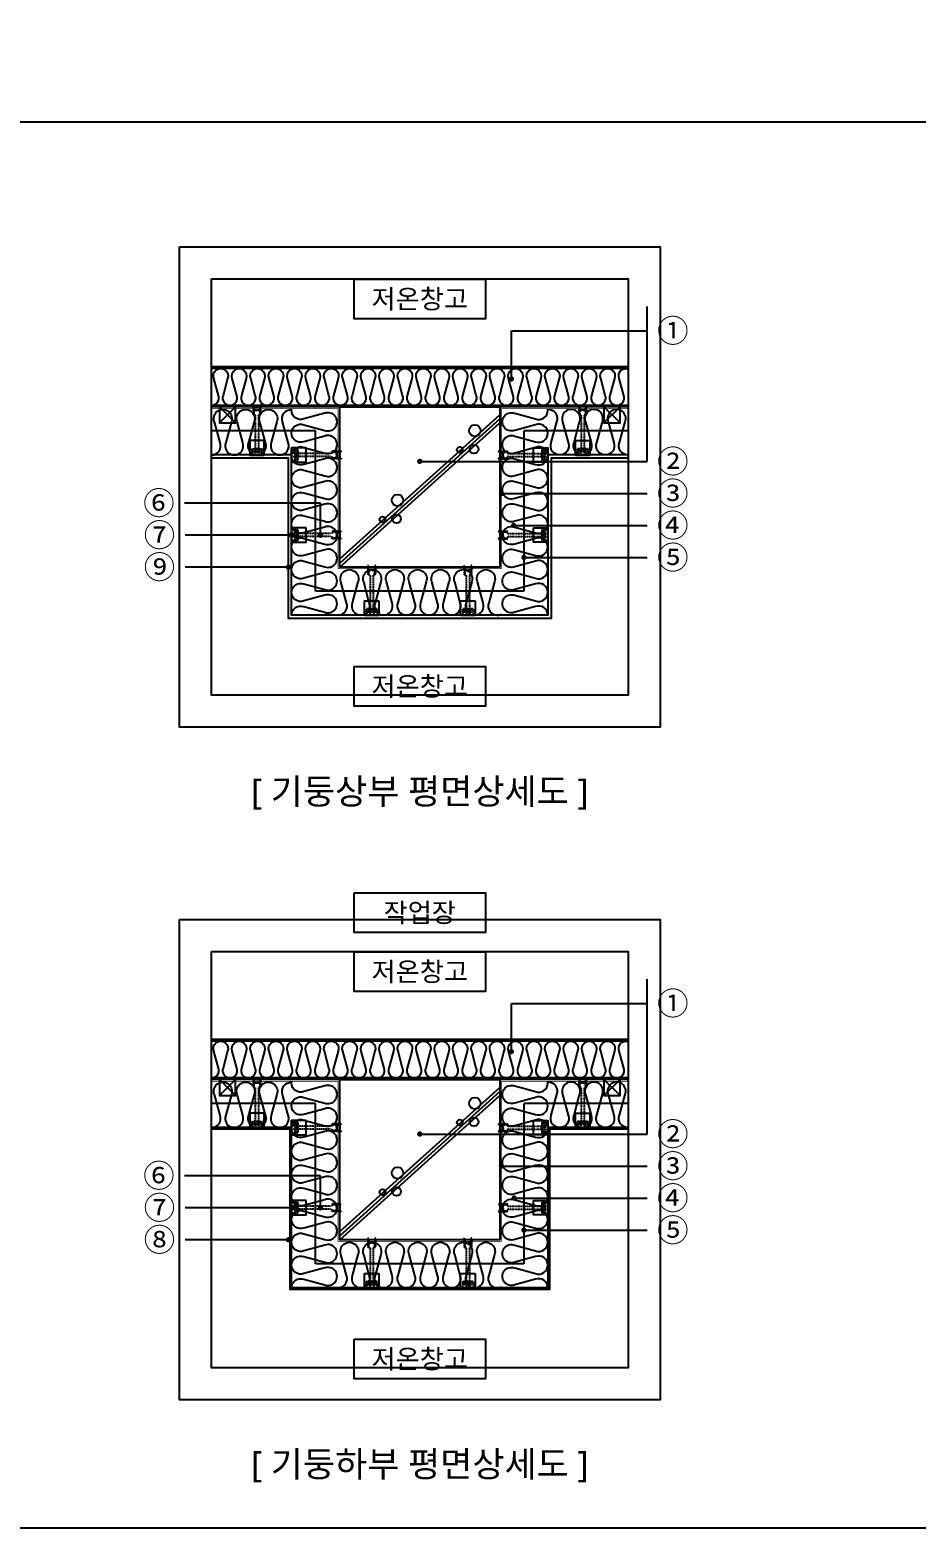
# Model space of a CAD drawing. Header units: millimetres. Extents: x 1008970 to 1091919, y 939088 to 948574.
# Drawn here: x 1062827 to 1065331, y 939179 to 943414 of the extents above; entities that cross this region are included whole.
import ezdxf
from ezdxf.enums import TextEntityAlignment as Align

# ---------------------------------------------------------------- set-up
doc = ezdxf.new("R2010")
doc.units = ezdxf.units.MM
doc.header["$LTSCALE"] = 5
doc.header["$MEASUREMENT"] = 0
doc.linetypes.add('HIDDEN', pattern=[0.375, 0.25, -0.125])
doc.linetypes.add('JIS_02_0.7', pattern=[1.35, 0.75, -0.6])
doc.layers.get('0').update_dxf_attribs({"linetype": 'CONTINUOUS'})
doc.layers.get('Defpoints').update_dxf_attribs({"color": 153, "linetype": 'CONTINUOUS'})
for name, color, linetype in [('0612_ACL WALL', 4, 'CONTINUOUS'), ('5TXT', 7, 'CONTINUOUS'), ('AA-AXIS-DIM7', 7, 'CONTINUOUS'), ('CON', 2, 'CONTINUOUS'), ('conc', 2, 'CONTINUOUS'), ('FIN', 5, 'CONTINUOUS'), ('HATCH', 9, 'CONTINUOUS'), ('TEXT', 7, 'CONTINUOUS'), ('WALL3', 3, 'CONTINUOUS'), ('단열재', 11, 'CONTINUOUS'), ('볼트', 253, 'JIS_02_0.7')]:
    doc.layers.add(name, color=color, linetype=linetype)
doc.styles.add('MG', font='malgun.ttf')
doc.styles.add('맑은고딕', font='malgun.ttf')
doc.styles.add('한글', font='malgun.ttf')
doc.dimstyles.new('DIM_5', dxfattribs={"dimscale": 5, "dimtxt": 3, "dimasz": 1, "dimexe": 2, "dimexo": 2, "dimgap": 1, "dimtad": 1, "dimdec": 0, "dimzin": 0, "dimdsep": 46, "dimtxsty": 'MG', "dimblk1": 'DIMDOT', "dimblk2": 'DIMDOT', "dimsah": 1, "dimcen": 0.09, "dimdle": 2, "dimclrd": 7, "dimclre": 7, "dimclrt": 3, "dimadec": 0, "dimazin": 0, "dimtfac": 1, "dimtdec": 0, "dimtix": 1, "dimtmove": 2, "dimatfit": 3, "dimldrblk": 'DIMDOT', "dimfxl": 2, "dimtolj": 1, "dimtzin": 0, "dimarcsym": 0})

# ---------------------------------------------------------------- blocks, each defined once
blk = doc.blocks.new('zw$8367')
blk.add_line((1287, 5), (1287, 369))
blk.add_lwpolyline([(913, 374), (1287, 374), (1287, 0), (913, 0)], close=True)
at = {"layer": '볼트'}
for p, q in [((16, 292), (121, 284)), ((16, 268), (235, 268)), ((16, 106), (235, 106)), ((16, 82), (121, 90)), ((40, 243), (40, 131)), ((121, 284), (235, 284)), ((121, 203), (121, 171)), ((121, 90), (235, 90)), ((186, 106), (235, 106)), ((261, 228), (1125, 228)), ((261, 146), (1125, 146)), ((1125, 321), (1125, 53)), ((1125, 236), (1206, 236)), ((1125, 146), (1125, 228)), ((1125, 138), (1206, 138)), ((1133, 329), (1279, 329)), ((1133, 45), (1279, 45)), ((1141, 329), (1141, 45)), ((1157, 329), (1157, 45)), ((1173, 329), (1173, 45)), ((1190, 329), (1190, 45)), ((1206, 329), (1206, 45)), ((1206, 232), (1279, 232)), ((1206, 142), (1279, 142)), ((1287, 321), (1287, 240)), ((1287, 134), (1287, 53))]:
    blk.add_line(p, q, dxfattribs=at)
for centre, radius, start, end in [((16, 276), 16.2, 90, 165.5225), ((16, 284), 16.2, 194.4775, 270), ((16, 90), 16.2, 90, 165.5225), ((16, 98), 16.2, 194.4775, 270), ((64, 243), 24.3, 78.463, 180), ((64, 131), 24.3, 180, 281.537), ((56, 203), 64.9, 0, 78.463), ((56, 171), 64.9, 281.537, 0), ((186, 203), 64.9, 33.0557, 180), ((186, 171), 64.9, 180, 326.9443), ((235, 276), 8.11, 0, 90), ((235, 276), 8.11, 270, 0), ((235, 98), 8.11, 0, 90), ((235, 98), 8.11, 270, 0), ((261, 252), 24.3, 213.0557, 270), ((261, 122), 24.3, 90, 146.9443), ((1133, 321), 8.11, 90, 180), ((1133, 53), 8.11, 180, 270), ((1279, 321), 8.11, 0, 90), ((1279, 240), 8.11, 270, 0), ((1279, 134), 8.11, 0, 90), ((1279, 53), 8.11, 270, 0)]:
    blk.add_arc(centre, radius, start, end, dxfattribs=at)
blk = doc.blocks.new('DIMDOT')
at = {"linetype": 'Continuous'}
blk.add_line((-2, 0), (2, 0), dxfattribs=at)
for radius in [0.5, 0.25]:
    blk.add_circle((0, 0), radius, dxfattribs=at)

msp = doc.modelspace()

# ---------------------------------------------------------------- linework, layer by layer
for points in [[(1073536.528, 939179.201), (1059664.794, 939179.201), (1059664.794, 947708.687), (1073536.528, 947708.687)], [(1063742.991, 942709.814), (1064114.466, 942709.814), (1064114.466, 942597.333), (1063742.991, 942597.333)], [(1063742.991, 941614.903), (1064114.466, 941614.903), (1064114.466, 941502.423), (1063742.991, 941502.423)], [(1063742.991, 940975.144), (1064114.466, 940975.144), (1064114.466, 940862.664), (1063742.991, 940862.664)], [(1063742.991, 940808.336), (1064114.466, 940808.336), (1064114.466, 940695.856), (1063742.991, 940695.856)], [(1063742.991, 939713.425), (1064114.466, 939713.425), (1064114.466, 939600.945), (1063742.991, 939600.945)]]:
    msp.add_lwpolyline(points, close=True)
at = {"color": 6, "const_width": 1.811}
for points in [[(1063697.835, 942343.803), (1063340.176, 942343.803)], [(1064159.622, 942343.803), (1064159.622, 941891.07), (1063697.835, 941891.07), (1063697.835, 942343.803)], [(1064517.281, 942343.803), (1064159.622, 942343.803)], [(1063697.835, 940442.325), (1063340.176, 940442.325)], [(1064159.622, 940442.325), (1064159.622, 939989.592), (1063697.835, 939989.592), (1063697.835, 940442.325)], [(1064517.281, 940442.325), (1064159.622, 940442.325)]]:
    msp.add_lwpolyline(points, dxfattribs=at)
at = {"layer": '0612_ACL WALL', "linetype": 'ByBlock'}
for p, q in [((1064517.281, 942461.514), (1063340.176, 942461.514)), ((1064517.281, 942456.986), (1063340.176, 942456.986)), ((1064517.281, 942352.858), (1063340.176, 942352.858)), ((1064517.281, 942348.33), (1063340.176, 942348.33)), ((1064517.281, 940560.036), (1063340.176, 940560.036)), ((1064517.281, 940555.508), (1063340.176, 940555.508)), ((1064517.281, 940451.38), (1063340.176, 940451.38)), ((1064517.281, 940446.853), (1063340.176, 940446.853))]:
    msp.add_line(p, q, dxfattribs=at)
at = {"layer": '5TXT'}
msp.add_line((1060135.636, 943154.195), (1073536.528, 943154.195), dxfattribs=at)
at = {"layer": 'CON', "ltscale": 5}
for points in [[(1063702.362, 942348.33), (1064155.095, 942348.33), (1064155.095, 941895.598), (1063702.362, 941895.598)], [(1063702.362, 940446.853), (1064155.095, 940446.853), (1064155.095, 939994.12), (1063702.362, 939994.12)]]:
    msp.add_lwpolyline(points, close=True, dxfattribs=at)
at = {"layer": 'conc', "color": 3}
for p, q in [((1063408.086, 942348.33), (1063362.813, 942303.057)), ((1063362.813, 942348.33), (1063408.086, 942303.057)), ((1064494.645, 942348.33), (1064449.371, 942303.057)), ((1064449.371, 942348.33), (1064494.645, 942303.057)), ((1063408.086, 940446.853), (1063362.813, 940401.579)), ((1063362.813, 940446.853), (1063408.086, 940401.579)), ((1064494.645, 940446.853), (1064449.371, 940401.579)), ((1064449.371, 940446.853), (1064494.645, 940401.579))]:
    msp.add_line(p, q, dxfattribs=at)
for points in [[(1063362.813, 942348.33), (1063362.813, 942303.057), (1063408.086, 942303.057), (1063408.086, 942348.33)], [(1064449.371, 942348.33), (1064449.371, 942303.057), (1064494.645, 942303.057), (1064494.645, 942348.33)], [(1063362.813, 940446.853), (1063362.813, 940401.579), (1063408.086, 940401.579), (1063408.086, 940446.853)], [(1064449.371, 940446.853), (1064449.371, 940401.579), (1064494.645, 940401.579), (1064494.645, 940446.853)]]:
    msp.add_lwpolyline(points, close=True, dxfattribs=at)
at = {"layer": 'Defpoints'}
for p, q in [((1064571.609, 942194.405), (1064571.609, 942632.42)), ((1064517.281, 942461.514), (1063340.176, 942461.514)), ((1064571.609, 940292.927), (1064571.609, 940730.942)), ((1064517.281, 940560.036), (1063340.176, 940560.036))]:
    msp.add_line(p, q, dxfattribs=at)
at = {"layer": 'Defpoints', "color": 139}
for points in [[(1063249.629, 942801.063), (1064607.828, 942801.063), (1064607.828, 941442.865), (1063249.629, 941442.865)], [(1063340.176, 942710.517), (1064517.281, 942710.517), (1064517.281, 941533.411), (1063340.176, 941533.411)], [(1063249.629, 940899.585), (1064607.828, 940899.585), (1064607.828, 939541.387), (1063249.629, 939541.387)], [(1063340.176, 940809.039), (1064517.281, 940809.039), (1064517.281, 939631.933), (1063340.176, 939631.933)]]:
    msp.add_lwpolyline(points, close=True, dxfattribs=at)
at = {"layer": 'FIN'}
msp.add_lwpolyline([(1064517.281, 942203.456), (1064299.97, 942203.456), (1064299.97, 941750.723), (1063557.488, 941750.723), (1063557.488, 942203.456), (1063340.176, 942203.456)], dxfattribs=at)
at = {"layer": 'HATCH'}
for p, q in [((1063702.362, 941918.647), (1064155.095, 942326.106)), ((1063702.362, 941907.122), (1064155.095, 942314.582)), ((1063702.362, 941895.598), (1064155.095, 942303.057)), ((1063702.362, 940017.169), (1064155.095, 940424.629)), ((1063702.362, 940005.644), (1064155.095, 940413.104)), ((1063702.362, 939994.12), (1064155.095, 940401.579))]:
    msp.add_line(p, q, dxfattribs=at)
for centre, radius in [((1064084.488, 942281.329), 16.298), ((1064082.039, 942229.129), 12.224), ((1064042.05, 942227.089), 8.149), ((1063865.77, 942084.483), 16.298), ((1063823.332, 942030.243), 8.149), ((1063863.321, 942032.282), 12.224), ((1064084.488, 940379.851), 16.298), ((1064082.039, 940327.651), 12.224), ((1064042.05, 940325.612), 8.149), ((1063865.77, 940183.005), 16.298), ((1063823.332, 940128.765), 8.149), ((1063863.321, 940130.805), 12.224)]:
    msp.add_circle(centre, radius, dxfattribs=at)
at = {"layer": 'WALL3', "linetype": 'HIDDEN'}
for points in [[(1064517.281, 942280.42), (1064223.005, 942280.42), (1064223.005, 941827.688), (1063634.452, 941827.688), (1063634.452, 942280.42), (1063340.176, 942280.42)], [(1064517.281, 940378.943), (1064223.005, 940378.943), (1064223.005, 939926.21), (1063634.452, 939926.21), (1063634.452, 940378.943), (1063340.176, 940378.943)]]:
    msp.add_lwpolyline(points, dxfattribs=at)
at = {"layer": 'WALL3'}
msp.add_lwpolyline([(1064517.281, 940306.505), (1064295.442, 940306.505), (1064295.442, 939853.773), (1063562.015, 939853.773), (1063562.015, 940306.505), (1063340.176, 940306.505)], dxfattribs=at)
at = {"layer": '단열재'}
for p, q in [((1063566.542, 942212.511), (1063340.176, 942212.511)), ((1064517.281, 942212.511), (1064290.915, 942212.511)), ((1063566.542, 940311.033), (1063340.176, 940311.033)), ((1064517.281, 940311.033), (1064290.915, 940311.033))]:
    msp.add_line(p, q, dxfattribs=at)
at = {"layer": '단열재', "color": 9}
for points in [[(1063340.176, 942352.858, 0.52485566), (1063359.648, 942381.077), (1063346.736, 942428.767, -1.44919786), (1063385.68, 942428.767), (1063372.768, 942381.077, 0.52485566), (1063392.24, 942352.858, 0.52485566), (1063411.712, 942381.077), (1063398.8, 942428.767, -1.44919786), (1063437.745, 942428.767), (1063424.833, 942381.077, 0.52485566), (1063444.305, 942352.858, 0.52485566), (1063463.777, 942381.077), (1063450.865, 942428.767, -1.44919786), (1063489.809, 942428.767), (1063476.897, 942381.077, 0.52485566), (1063496.369, 942352.858, 0.52485566), (1063515.841, 942381.077), (1063502.929, 942428.767, -1.44919786), (1063541.873, 942428.767), (1063528.961, 942381.077, 0.52485566), (1063548.433, 942352.858, 0.52485566), (1063567.905, 942381.077), (1063554.993, 942428.767, -1.44919786), (1063593.937, 942428.767), (1063581.025, 942381.077, 0.52485566), (1063600.497, 942352.858, 0.52485566), (1063619.969, 942381.077), (1063607.058, 942428.767, -1.44919786), (1063646.002, 942428.767), (1063633.09, 942381.077, 0.52485566), (1063652.562, 942352.858, 0.52485566), (1063672.034, 942381.077), (1063659.122, 942428.767, -1.44919786), (1063698.066, 942428.767), (1063685.154, 942381.077, 0.52485566), (1063704.626, 942352.858, 0.52485566), (1063724.098, 942381.077), (1063711.186, 942428.767, -1.44919786), (1063750.13, 942428.767), (1063737.218, 942381.077, 0.52485566), (1063756.69, 942352.858, 0.52485566), (1063776.162, 942381.077), (1063763.25, 942428.767, -1.44919786), (1063802.194, 942428.767), (1063789.282, 942381.077, 0.52485566), (1063808.755, 942352.858, 0.52485566), (1063828.227, 942381.077), (1063815.315, 942428.767, -1.44919786), (1063854.259, 942428.767), (1063841.347, 942381.077, 0.52485566), (1063860.819, 942352.858, 0.52485566), (1063880.291, 942381.077), (1063867.379, 942428.767, -1.44919786), (1063906.323, 942428.767), (1063893.411, 942381.077, 0.52485566), (1063912.883, 942352.858, 0.52485566), (1063932.355, 942381.077), (1063919.443, 942428.767, -1.44919786), (1063958.387, 942428.767), (1063945.475, 942381.077, 0.52485566), (1063964.947, 942352.858, 0.52485566), (1063984.419, 942381.077), (1063971.507, 942428.767, -1.44919786), (1064010.452, 942428.767), (1063997.54, 942381.077, 0.52485566), (1064017.012, 942352.858, 0.52485566), (1064036.484, 942381.077), (1064023.572, 942428.767, -1.44919786), (1064062.516, 942428.767), (1064049.604, 942381.077, 0.52485566), (1064069.076, 942352.858, 0.52485566), (1064088.548, 942381.077), (1064075.636, 942428.767, -1.44919786), (1064114.58, 942428.767), (1064101.668, 942381.077, 0.52485566), (1064121.14, 942352.858, 0.52485566), (1064140.612, 942381.077), (1064127.7, 942428.767, -1.44919786), (1064166.644, 942428.767), (1064153.732, 942381.077, 0.52485566), (1064173.204, 942352.858, 0.52485566), (1064192.676, 942381.077), (1064179.765, 942428.767, -1.44919786), (1064218.709, 942428.767), (1064205.797, 942381.077, 0.52485566), (1064225.269, 942352.858, 0.52485566), (1064244.741, 942381.077), (1064231.829, 942428.767, -1.44919786), (1064270.773, 942428.767), (1064257.861, 942381.077, 0.52485566), (1064277.333, 942352.858, 0.52485566), (1064296.805, 942381.077), (1064283.893, 942428.767, -1.44919786), (1064322.837, 942428.767), (1064309.925, 942381.077, 0.52485566), (1064329.397, 942352.858, 0.52485566), (1064348.869, 942381.077), (1064335.957, 942428.767, -1.44919786), (1064374.901, 942428.767), (1064361.99, 942381.077, 0.52485566), (1064381.462, 942352.858, 0.52485566), (1064400.934, 942381.077), (1064388.022, 942428.767, -1.44919786), (1064426.966, 942428.767), (1064414.054, 942381.077, 0.52485566), (1064433.526, 942352.858, 0.52485566), (1064452.998, 942381.077), (1064440.086, 942428.767, -1.44919786), (1064479.03, 942428.767), (1064466.118, 942381.077, 0.52485566), (1064485.59, 942352.858, 0.52485566), (1064505.062, 942381.077), (1064492.15, 942428.767, -0.61611916), (1064517.281, 942456.203, -0.61611916)], [(1063340.176, 940451.38, 0.52485566), (1063359.648, 940479.599), (1063346.736, 940527.29, -1.44919786), (1063385.68, 940527.29), (1063372.768, 940479.599, 0.52485566), (1063392.24, 940451.38, 0.52485566), (1063411.712, 940479.599), (1063398.8, 940527.29, -1.44919786), (1063437.745, 940527.29), (1063424.833, 940479.599, 0.52485566), (1063444.305, 940451.38, 0.52485566), (1063463.777, 940479.599), (1063450.865, 940527.29, -1.44919786), (1063489.809, 940527.29), (1063476.897, 940479.599, 0.52485566), (1063496.369, 940451.38, 0.52485566), (1063515.841, 940479.599), (1063502.929, 940527.29, -1.44919786), (1063541.873, 940527.29), (1063528.961, 940479.599, 0.52485566), (1063548.433, 940451.38, 0.52485566), (1063567.905, 940479.599), (1063554.993, 940527.29, -1.44919786), (1063593.937, 940527.29), (1063581.025, 940479.599, 0.52485566), (1063600.497, 940451.38, 0.52485566), (1063619.969, 940479.599), (1063607.058, 940527.29, -1.44919786), (1063646.002, 940527.29), (1063633.09, 940479.599, 0.52485566), (1063652.562, 940451.38, 0.52485566), (1063672.034, 940479.599), (1063659.122, 940527.29, -1.44919786), (1063698.066, 940527.29), (1063685.154, 940479.599, 0.52485566), (1063704.626, 940451.38, 0.52485566), (1063724.098, 940479.599), (1063711.186, 940527.29, -1.44919786), (1063750.13, 940527.29), (1063737.218, 940479.599, 0.52485566), (1063756.69, 940451.38, 0.52485566), (1063776.162, 940479.599), (1063763.25, 940527.29, -1.44919786), (1063802.194, 940527.29), (1063789.282, 940479.599, 0.52485566), (1063808.755, 940451.38, 0.52485566), (1063828.227, 940479.599), (1063815.315, 940527.29, -1.44919786), (1063854.259, 940527.29), (1063841.347, 940479.599, 0.52485566), (1063860.819, 940451.38, 0.52485566), (1063880.291, 940479.599), (1063867.379, 940527.29, -1.44919786), (1063906.323, 940527.29), (1063893.411, 940479.599, 0.52485566), (1063912.883, 940451.38, 0.52485566), (1063932.355, 940479.599), (1063919.443, 940527.29, -1.44919786), (1063958.387, 940527.29), (1063945.475, 940479.599, 0.52485566), (1063964.947, 940451.38, 0.52485566), (1063984.419, 940479.599), (1063971.507, 940527.29, -1.44919786), (1064010.452, 940527.29), (1063997.54, 940479.599, 0.52485566), (1064017.012, 940451.38, 0.52485566), (1064036.484, 940479.599), (1064023.572, 940527.29, -1.44919786), (1064062.516, 940527.29), (1064049.604, 940479.599, 0.52485566), (1064069.076, 940451.38, 0.52485566), (1064088.548, 940479.599), (1064075.636, 940527.29, -1.44919786), (1064114.58, 940527.29), (1064101.668, 940479.599, 0.52485566), (1064121.14, 940451.38, 0.52485566), (1064140.612, 940479.599), (1064127.7, 940527.29, -1.44919786), (1064166.644, 940527.29), (1064153.732, 940479.599, 0.52485566), (1064173.204, 940451.38, 0.52485566), (1064192.676, 940479.599), (1064179.765, 940527.29, -1.44919786), (1064218.709, 940527.29), (1064205.797, 940479.599, 0.52485566), (1064225.269, 940451.38, 0.52485566), (1064244.741, 940479.599), (1064231.829, 940527.29, -1.44919786), (1064270.773, 940527.29), (1064257.861, 940479.599, 0.52485566), (1064277.333, 940451.38, 0.52485566), (1064296.805, 940479.599), (1064283.893, 940527.29, -1.44919786), (1064322.837, 940527.29), (1064309.925, 940479.599, 0.52485566), (1064329.397, 940451.38, 0.52485566), (1064348.869, 940479.599), (1064335.957, 940527.29, -1.44919786), (1064374.901, 940527.29), (1064361.99, 940479.599, 0.52485566), (1064381.462, 940451.38, 0.52485566), (1064400.934, 940479.599), (1064388.022, 940527.29, -1.44919786), (1064426.966, 940527.29), (1064414.054, 940479.599, 0.52485566), (1064433.526, 940451.38, 0.52485566), (1064452.998, 940479.599), (1064440.086, 940527.29, -1.44919786), (1064479.03, 940527.29), (1064466.118, 940479.599, 0.52485566), (1064485.59, 940451.38, 0.52485566), (1064505.062, 940479.599), (1064492.15, 940527.29, -0.61611916), (1064517.281, 940554.725, -0.61611916)]]:
    msp.add_lwpolyline(points, format="xyb", dxfattribs=at)
at = {"layer": '단열재'}
for points in [[(1063340.176, 942212.511, 0.52485566), (1063364.22, 942247.355), (1063348.276, 942306.243, -1.44919786), (1063396.364, 942306.243), (1063380.42, 942247.355, 0.52485566), (1063404.464, 942212.511, 0.52485566), (1063428.508, 942247.355), (1063412.564, 942306.243, -1.44919786), (1063460.652, 942306.243), (1063444.708, 942247.355, 0.52485566), (1063468.752, 942212.511, 0.52485566), (1063492.796, 942247.355), (1063476.852, 942306.243, -1.44919786), (1063524.94, 942306.243), (1063508.997, 942247.355, 0.52485566), (1063533.04, 942212.511, 0.52485566), (1063557.084, 942247.355), (1063541.141, 942306.243, -0.54190024), (1063566.542, 942341.051, -0.54190024)], [(1063566.542, 941759.778, -0.52485566), (1063601.387, 941783.821), (1063660.274, 941767.878, 1.44919786), (1063660.274, 941815.965), (1063601.387, 941800.022, -0.52485566), (1063566.542, 941824.066, -0.52485566), (1063601.387, 941848.109), (1063660.274, 941832.166, 1.44919786), (1063660.274, 941880.254), (1063601.387, 941864.31, -0.52485566), (1063566.542, 941888.354, -0.52485566), (1063601.387, 941912.398), (1063660.274, 941896.454, 1.44919786), (1063660.274, 941944.542), (1063601.387, 941928.598, -0.52485566), (1063566.542, 941952.642, -0.52485566), (1063601.387, 941976.686), (1063660.274, 941960.742, 1.44919786), (1063660.274, 942008.83), (1063601.387, 941992.886, -0.52485566), (1063566.542, 942016.93, -0.52485566), (1063601.387, 942040.974), (1063660.274, 942025.03, 1.44919786), (1063660.274, 942073.118), (1063601.387, 942057.174, -0.52485566), (1063566.542, 942081.218, -0.52485566), (1063601.387, 942105.262), (1063660.274, 942089.318, 1.44919786), (1063660.274, 942137.406), (1063601.387, 942121.462, -0.52485566), (1063566.542, 942145.506, -0.52485566), (1063601.387, 942169.55), (1063660.274, 942153.606, 1.44919786), (1063660.274, 942201.694), (1063601.387, 942185.75, -0.52485566), (1063566.542, 942209.794, -0.52485566), (1063601.387, 942233.838), (1063660.274, 942217.894, 1.44919786), (1063660.274, 942265.982), (1063601.387, 942250.038, -0.52485566), (1063566.542, 942274.082, -0.52485566), (1063601.387, 942298.126), (1063660.274, 942282.182, 1.44919786), (1063660.274, 942330.27), (1063601.387, 942314.327, -0.52485566), (1063566.542, 942338.37, -0.0532594), (1063567.123, 942343.803, -0.0532594)], [(1064290.915, 941759.778, 0.52485566), (1064256.071, 941783.821), (1064197.183, 941767.878, -1.44919786), (1064197.183, 941815.965), (1064256.071, 941800.022, 0.52485566), (1064290.915, 941824.066, 0.52485566), (1064256.071, 941848.109), (1064197.183, 941832.166, -1.44919786), (1064197.183, 941880.254), (1064256.071, 941864.31, 0.52485566), (1064290.915, 941888.354, 0.52485566), (1064256.071, 941912.398), (1064197.183, 941896.454, -1.44919786), (1064197.183, 941944.542), (1064256.071, 941928.598, 0.52485566), (1064290.915, 941952.642, 0.52485566), (1064256.071, 941976.686), (1064197.183, 941960.742, -1.44919786), (1064197.183, 942008.83), (1064256.071, 941992.886, 0.52485566), (1064290.915, 942016.93, 0.52485566), (1064256.071, 942040.974), (1064197.183, 942025.03, -1.44919786), (1064197.183, 942073.118), (1064256.071, 942057.174, 0.52485566), (1064290.915, 942081.218, 0.52485566), (1064256.071, 942105.262), (1064197.183, 942089.318, -1.44919786), (1064197.183, 942137.406), (1064256.071, 942121.462, 0.52485566), (1064290.915, 942145.506, 0.52485566), (1064256.071, 942169.55), (1064197.183, 942153.606, -1.44919786), (1064197.183, 942201.694), (1064256.071, 942185.75, 0.52485566), (1064290.915, 942209.794, 0.52485566), (1064256.071, 942233.838), (1064197.183, 942217.894, -1.44919786), (1064197.183, 942265.982), (1064256.071, 942250.038, 0.52485566), (1064290.915, 942274.082, 0.52485566), (1064256.071, 942298.126), (1064197.183, 942282.182, -1.44919786), (1064197.183, 942330.27), (1064256.071, 942314.327, 0.52485566), (1064290.915, 942338.37, 0.0532594), (1064290.334, 942343.803, 0.0532594)], [(1064517.281, 942212.511, -0.52485566), (1064493.238, 942247.355), (1064509.181, 942306.243, 1.44919786), (1064461.094, 942306.243), (1064477.037, 942247.355, -0.52485566), (1064452.993, 942212.511, -0.52485566), (1064428.95, 942247.355), (1064444.893, 942306.243, 1.44919786), (1064396.806, 942306.243), (1064412.749, 942247.355, -0.52485566), (1064388.705, 942212.511, -0.52485566), (1064364.662, 942247.355), (1064380.605, 942306.243, 1.44919786), (1064332.518, 942306.243), (1064348.461, 942247.355, -0.52485566), (1064324.417, 942212.511, -0.52485566), (1064300.373, 942247.355), (1064316.317, 942306.243, 0.54190024), (1064290.915, 942341.051, 0.54190024)], [(1063697.835, 941759.778, 0.52485566), (1063721.879, 941794.622), (1063705.935, 941853.51, -1.44919786), (1063754.023, 941853.51), (1063738.079, 941794.622, 0.52485566), (1063762.123, 941759.778, 0.52485566), (1063786.167, 941794.622), (1063770.223, 941853.51, -1.44919786), (1063818.311, 941853.51), (1063802.367, 941794.622, 0.52485566), (1063826.411, 941759.778, 0.52485566), (1063850.455, 941794.622), (1063834.511, 941853.51, -1.44919786), (1063882.599, 941853.51), (1063866.655, 941794.622, 0.52485566), (1063890.699, 941759.778, 0.52485566), (1063914.743, 941794.622), (1063898.799, 941853.51, -1.44919786), (1063946.887, 941853.51), (1063930.943, 941794.622, 0.52485566), (1063954.987, 941759.778, 0.52485566), (1063979.031, 941794.622), (1063963.088, 941853.51, -1.44919786), (1064011.175, 941853.51), (1063995.232, 941794.622, 0.52485566), (1064019.275, 941759.778, 0.52485566), (1064043.319, 941794.622), (1064027.376, 941853.51, -1.44919786), (1064075.463, 941853.51), (1064059.52, 941794.622, 0.52485566), (1064083.563, 941759.778, 0.52485566), (1064107.607, 941794.622), (1064091.664, 941853.51, -1.44919786), (1064139.751, 941853.51), (1064123.808, 941794.622, 0.52485566), (1064147.851, 941759.778, 0.11940861), (1064159.622, 941762.631, 0.11940861)], [(1063340.176, 940311.033, 0.52485566), (1063364.22, 940345.877), (1063348.276, 940404.765, -1.44919786), (1063396.364, 940404.765), (1063380.42, 940345.877, 0.52485566), (1063404.464, 940311.033, 0.52485566), (1063428.508, 940345.877), (1063412.564, 940404.765, -1.44919786), (1063460.652, 940404.765), (1063444.708, 940345.877, 0.52485566), (1063468.752, 940311.033, 0.52485566), (1063492.796, 940345.877), (1063476.852, 940404.765, -1.44919786), (1063524.94, 940404.765), (1063508.997, 940345.877, 0.52485566), (1063533.04, 940311.033, 0.52485566), (1063557.084, 940345.877), (1063541.141, 940404.765, -0.54190024), (1063566.542, 940439.573, -0.54190024)], [(1063566.542, 939858.3, -0.52485566), (1063601.387, 939882.344), (1063660.274, 939866.4, 1.44919786), (1063660.274, 939914.488), (1063601.387, 939898.544, -0.52485566), (1063566.542, 939922.588, -0.52485566), (1063601.387, 939946.632), (1063660.274, 939930.688, 1.44919786), (1063660.274, 939978.776), (1063601.387, 939962.832, -0.52485566), (1063566.542, 939986.876, -0.52485566), (1063601.387, 940010.92), (1063660.274, 939994.976, 1.44919786), (1063660.274, 940043.064), (1063601.387, 940027.12, -0.52485566), (1063566.542, 940051.164, -0.52485566), (1063601.387, 940075.208), (1063660.274, 940059.264, 1.44919786), (1063660.274, 940107.352), (1063601.387, 940091.408, -0.52485566), (1063566.542, 940115.452, -0.52485566), (1063601.387, 940139.496), (1063660.274, 940123.552, 1.44919786), (1063660.274, 940171.64), (1063601.387, 940155.696, -0.52485566), (1063566.542, 940179.74, -0.52485566), (1063601.387, 940203.784), (1063660.274, 940187.84, 1.44919786), (1063660.274, 940235.928), (1063601.387, 940219.984, -0.52485566), (1063566.542, 940244.028, -0.52485566), (1063601.387, 940268.072), (1063660.274, 940252.129, 1.44919786), (1063660.274, 940300.216), (1063601.387, 940284.273, -0.52485566), (1063566.542, 940308.316, -0.52485566), (1063601.387, 940332.36), (1063660.274, 940316.417, 1.44919786), (1063660.274, 940364.504), (1063601.387, 940348.561, -0.52485566), (1063566.542, 940372.604, -0.52485566), (1063601.387, 940396.648), (1063660.274, 940380.705, 1.44919786), (1063660.274, 940428.792), (1063601.387, 940412.849, -0.52485566), (1063566.542, 940436.892, -0.0532594), (1063567.123, 940442.325, -0.0532594)], [(1064290.915, 939858.3, 0.52485566), (1064256.071, 939882.344), (1064197.183, 939866.4, -1.44919786), (1064197.183, 939914.488), (1064256.071, 939898.544, 0.52485566), (1064290.915, 939922.588, 0.52485566), (1064256.071, 939946.632), (1064197.183, 939930.688, -1.44919786), (1064197.183, 939978.776), (1064256.071, 939962.832, 0.52485566), (1064290.915, 939986.876, 0.52485566), (1064256.071, 940010.92), (1064197.183, 939994.976, -1.44919786), (1064197.183, 940043.064), (1064256.071, 940027.12, 0.52485566), (1064290.915, 940051.164, 0.52485566), (1064256.071, 940075.208), (1064197.183, 940059.264, -1.44919786), (1064197.183, 940107.352), (1064256.071, 940091.408, 0.52485566), (1064290.915, 940115.452, 0.52485566), (1064256.071, 940139.496), (1064197.183, 940123.552, -1.44919786), (1064197.183, 940171.64), (1064256.071, 940155.696, 0.52485566), (1064290.915, 940179.74, 0.52485566), (1064256.071, 940203.784), (1064197.183, 940187.84, -1.44919786), (1064197.183, 940235.928), (1064256.071, 940219.984, 0.52485566), (1064290.915, 940244.028, 0.52485566), (1064256.071, 940268.072), (1064197.183, 940252.129, -1.44919786), (1064197.183, 940300.216), (1064256.071, 940284.273, 0.52485566), (1064290.915, 940308.316, 0.52485566), (1064256.071, 940332.36), (1064197.183, 940316.417, -1.44919786), (1064197.183, 940364.504), (1064256.071, 940348.561, 0.52485566), (1064290.915, 940372.604, 0.52485566), (1064256.071, 940396.648), (1064197.183, 940380.705, -1.44919786), (1064197.183, 940428.792), (1064256.071, 940412.849, 0.52485566), (1064290.915, 940436.892, 0.0532594), (1064290.334, 940442.325, 0.0532594)], [(1064517.281, 940311.033, -0.52485566), (1064493.238, 940345.877), (1064509.181, 940404.765, 1.44919786), (1064461.094, 940404.765), (1064477.037, 940345.877, -0.52485566), (1064452.993, 940311.033, -0.52485566), (1064428.95, 940345.877), (1064444.893, 940404.765, 1.44919786), (1064396.806, 940404.765), (1064412.749, 940345.877, -0.52485566), (1064388.705, 940311.033, -0.52485566), (1064364.662, 940345.877), (1064380.605, 940404.765, 1.44919786), (1064332.518, 940404.765), (1064348.461, 940345.877, -0.52485566), (1064324.417, 940311.033, -0.52485566), (1064300.373, 940345.877), (1064316.317, 940404.765, 0.54190024), (1064290.915, 940439.573, 0.54190024)], [(1063697.835, 939858.3, 0.52485566), (1063721.879, 939893.144), (1063705.935, 939952.032, -1.44919786), (1063754.023, 939952.032), (1063738.079, 939893.144, 0.52485566), (1063762.123, 939858.3, 0.52485566), (1063786.167, 939893.144), (1063770.223, 939952.032, -1.44919786), (1063818.311, 939952.032), (1063802.367, 939893.144, 0.52485566), (1063826.411, 939858.3, 0.52485566), (1063850.455, 939893.144), (1063834.511, 939952.032, -1.44919786), (1063882.599, 939952.032), (1063866.655, 939893.144, 0.52485566), (1063890.699, 939858.3, 0.52485566), (1063914.743, 939893.144), (1063898.799, 939952.032, -1.44919786), (1063946.887, 939952.032), (1063930.943, 939893.144, 0.52485566), (1063954.987, 939858.3, 0.52485566), (1063979.031, 939893.144), (1063963.088, 939952.032, -1.44919786), (1064011.175, 939952.032), (1063995.232, 939893.144, 0.52485566), (1064019.275, 939858.3, 0.52485566), (1064043.319, 939893.144), (1064027.376, 939952.032, -1.44919786), (1064075.463, 939952.032), (1064059.52, 939893.144, 0.52485566), (1064083.563, 939858.3, 0.52485566), (1064107.607, 939893.144), (1064091.664, 939952.032, -1.44919786), (1064139.751, 939952.032), (1064123.808, 939893.144, 0.52485566), (1064147.851, 939858.3, 0.11940861), (1064159.622, 939861.153, 0.11940861)]]:
    msp.add_lwpolyline(points, format="xyb", dxfattribs=at)
for points in [[(1064290.915, 942212.511), (1064290.915, 941759.778), (1063566.542, 941759.778), (1063566.542, 942212.511)], [(1064290.915, 940311.033), (1064290.915, 939858.3), (1063566.542, 939858.3), (1063566.542, 940311.033)]]:
    msp.add_lwpolyline(points, dxfattribs=at)

# ---------------------------------------------------------------- block references
at = {"layer": 'Defpoints', "yscale": 0.1089322188955256, "zscale": 0.1089322188955256}
for p, xscale, rotation in [((1063488.778, 942352.673), -0.1089322188955256, 89.99999999999993), ((1064368.679, 942352.673), 0.1089322188955256, 270), ((1063772.536, 941899.957), 0.1089322188955256, 270), ((1064044.176, 941899.957), 0.1089322188955256, 270), ((1063488.778, 940451.195), -0.1089322188955256, 89.99999999999993), ((1064368.679, 940451.195), 0.1089322188955256, 270), ((1063772.536, 939998.479), 0.1089322188955256, 270), ((1064044.176, 939998.479), 0.1089322188955256, 270)]:
    msp.add_blockref('zw$8367', p, dxfattribs=dict(at, xscale=xscale, rotation=rotation))
for p, xscale in [((1063706.721, 942192.138), -0.1089322188955256), ((1064150.736, 942192.138), 0.1089322188955256), ((1063706.721, 941965.771), -0.1089322188955256), ((1064150.736, 941965.771), 0.1089322188955256), ((1063706.721, 940290.66), -0.1089322188955256), ((1064150.736, 940290.66), 0.1089322188955256), ((1063706.721, 940064.293), -0.1089322188955256), ((1064150.736, 940064.293), 0.1089322188955256)]:
    msp.add_blockref('zw$8367', p, dxfattribs=dict(at, xscale=xscale))

# ---------------------------------------------------------------- texts
at = {"style": '한글'}
for s, p in [('①', (1064644.047, 942563.799)), ('②', (1064644.047, 942194.405)), ('⑥', (1063191.511, 942076.691)), ('③', (1064644.047, 942103.858)), ('⑦', (1063193.038, 941986.144)), ('④', (1064644.047, 942013.312)), ('⑤', (1064644.047, 941922.765)), ('⑨', (1063193.038, 941895.598)), ('①', (1064644.047, 940662.321)), ('②', (1064644.047, 940292.927)), ('⑥', (1063191.511, 940175.213)), ('③', (1064644.047, 940202.38)), ('⑦', (1063193.038, 940084.666)), ('④', (1064644.047, 940111.834)), ('⑤', (1064644.047, 940021.287)), ('⑧', (1063193.038, 939994.12))]:
    msp.add_text(s, height=65.194, dxfattribs=at).set_placement(p, align=Align.MIDDLE_CENTER)
at = {"layer": 'TEXT', "style": '맑은고딕'}
for s, height, p in [('저온창고', 54.3279, (1063928.729, 942653.574)), ('저온창고', 54.3279, (1063928.729, 941558.663)), ('[ 기둥상부 평면상세도 ]', 72.43725, (1063928.729, 941261.772)), ('작업장', 54.3279, (1063928.729, 940918.904)), ('저온창고', 54.3279, (1063928.729, 940752.096)), ('저온창고', 54.3279, (1063928.729, 939657.185)), ('[ 기둥하부 평면상세도 ]', 72.43725, (1063928.729, 939360.294))]:
    msp.add_text(s, height=height, dxfattribs=at).set_placement(p, align=Align.MIDDLE_CENTER)

# ---------------------------------------------------------------- leaders
at = {"layer": 'AA-AXIS-DIM7'}
for points in [[(1064187.524, 942427.559), (1064187.524, 942563.799), (1064571.609, 942563.799)], [(1063928.729, 942194.405), (1064459.901, 942194.405), (1064571.609, 942194.405)], [(1063648.034, 941985.723), (1063648.034, 942076.691), (1063263.949, 942076.691)], [(1064159.622, 942103.858), (1064459.901, 942103.858), (1064571.609, 942103.858)], [(1063566.559, 941986.144), (1063377.184, 941986.144), (1063265.475, 941986.144)], [(1064194.064, 942013.312), (1064459.901, 942013.312), (1064571.609, 942013.312)], [(1063557.488, 941895.598), (1063377.184, 941895.598), (1063265.475, 941895.598)], [(1064223.005, 941922.765), (1064459.901, 941922.765), (1064571.609, 941922.765)], [(1064187.524, 940526.081), (1064187.524, 940662.321), (1064571.609, 940662.321)], [(1063928.729, 940292.927), (1064459.901, 940292.927), (1064571.609, 940292.927)], [(1064159.622, 940202.38), (1064459.901, 940202.38), (1064571.609, 940202.38)], [(1063648.034, 940084.245), (1063648.034, 940175.213), (1063263.949, 940175.213)], [(1063566.559, 940084.666), (1063377.184, 940084.666), (1063265.475, 940084.666)], [(1064195.686, 940111.834), (1064459.901, 940111.834), (1064571.609, 940111.834)], [(1063557.488, 939994.12), (1063377.184, 939994.12), (1063265.475, 939994.12)], [(1064223.005, 940021.287), (1064459.901, 940021.287), (1064571.609, 940021.287)]]:
    msp.add_leader(points, dimstyle='DIM_5', override={"dimasz": 3, "dimclrd": 4, "dimldrblk": 'Dot', "dimarcsym": 1}, dxfattribs=at)

doc.saveas('drawing.dxf')
